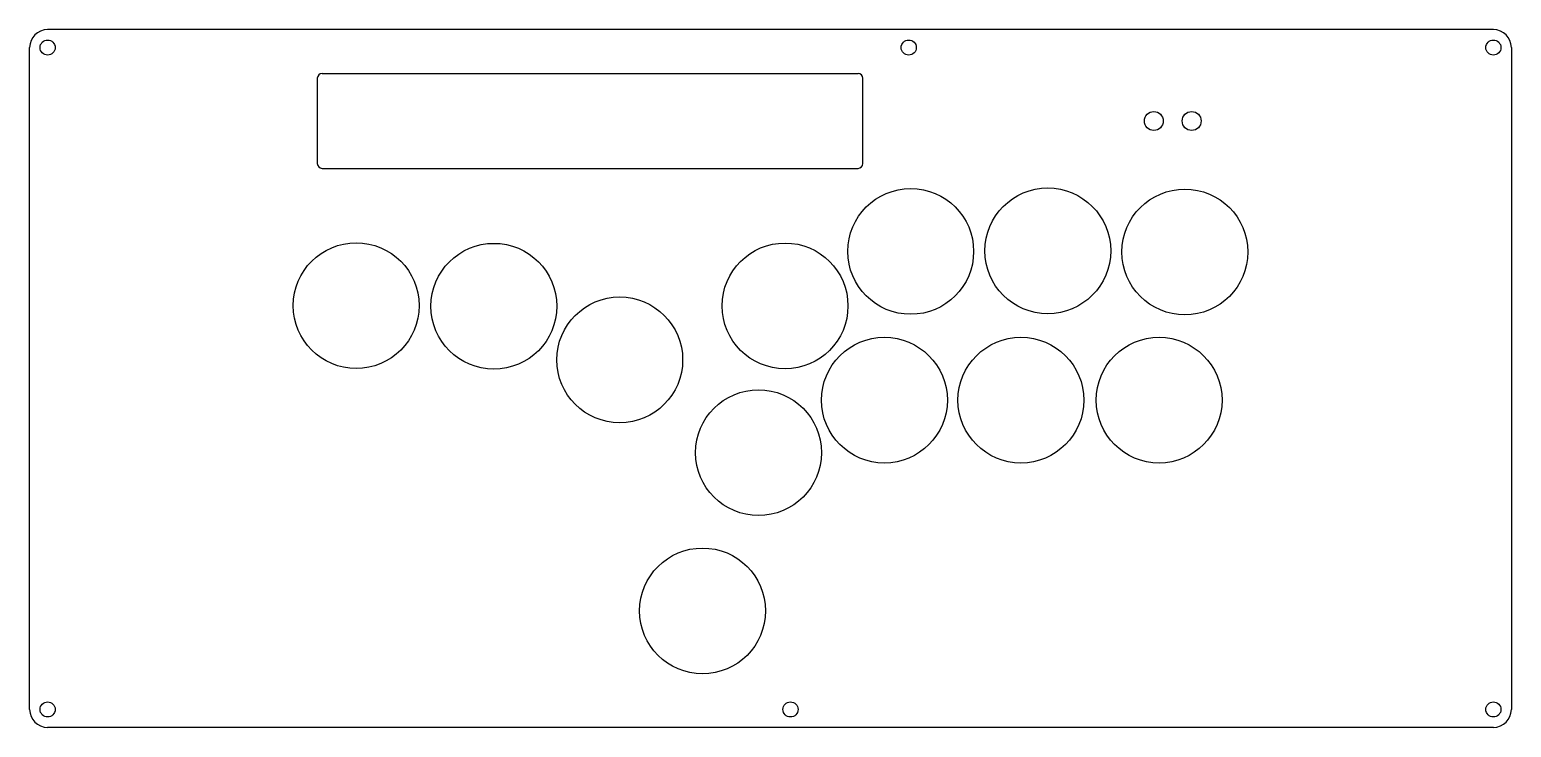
# Model space of a CAD drawing. Header units: inches. Extents: x 0 to 314, y 1 to 148.
import ezdxf

# ---------------------------------------------------------------- set-up
doc = ezdxf.new("R2010")
doc.units = ezdxf.units.IN
doc.header["$MEASUREMENT"] = 0

msp = doc.modelspace()

# ---------------------------------------------------------------- linework, layer by layer
for p, q in [((309.82, 148.25), (4.25, 148.25)), ((0.45, 4.45), (0.45, 144.45)), ((313.62, 144.45), (313.62, 4.45)), ((61.25, 137.95), (61.25, 119.9)), ((62.25, 138.95), (175.55, 138.95)), ((176.55, 119.9), (176.55, 137.95)), ((62.25, 118.9), (175.55, 118.9)), ((309.82, 0.65), (4.25, 0.65))]:
    msp.add_line(p, q)
for centre, radius in [((4.25, 144.45), 1.6), ((186.25, 144.45), 1.6), ((309.82, 144.45), 1.6), ((238.05, 128.92), 2), ((246.05, 128.92), 2), ((186.67, 101.33), 13.3), ((215.64, 101.45), 13.3), ((244.61, 101.21), 13.3), ((69.47, 89.86), 13.3), ((98.57, 89.74), 13.3), ((160.11, 89.8), 13.3), ((125.17, 78.39), 13.3), ((181.11, 69.87), 13.3), ((209.96, 69.87), 13.3), ((239.17, 69.87), 13.3), ((154.5, 58.76), 13.3), ((142.67, 25.29), 13.3), ((4.25, 4.45), 1.6), ((161.25, 4.45), 1.6), ((309.82, 4.45), 1.6)]:
    msp.add_circle(centre, radius)
for centre, radius, start, end in [((4.25, 144.45), 3.8, 90, 180), ((309.82, 144.45), 3.8, 0, 90), ((62.25, 137.95), 1, 90, 180), ((175.55, 137.95), 1, 0, 90), ((62.25, 119.9), 1, 180, 270), ((175.55, 119.9), 1, 270, 0), ((4.25, 4.45), 3.8, 180, 270), ((309.82, 4.45), 3.8, 270, 0)]:
    msp.add_arc(centre, radius, start, end)

doc.saveas('drawing.dxf')
